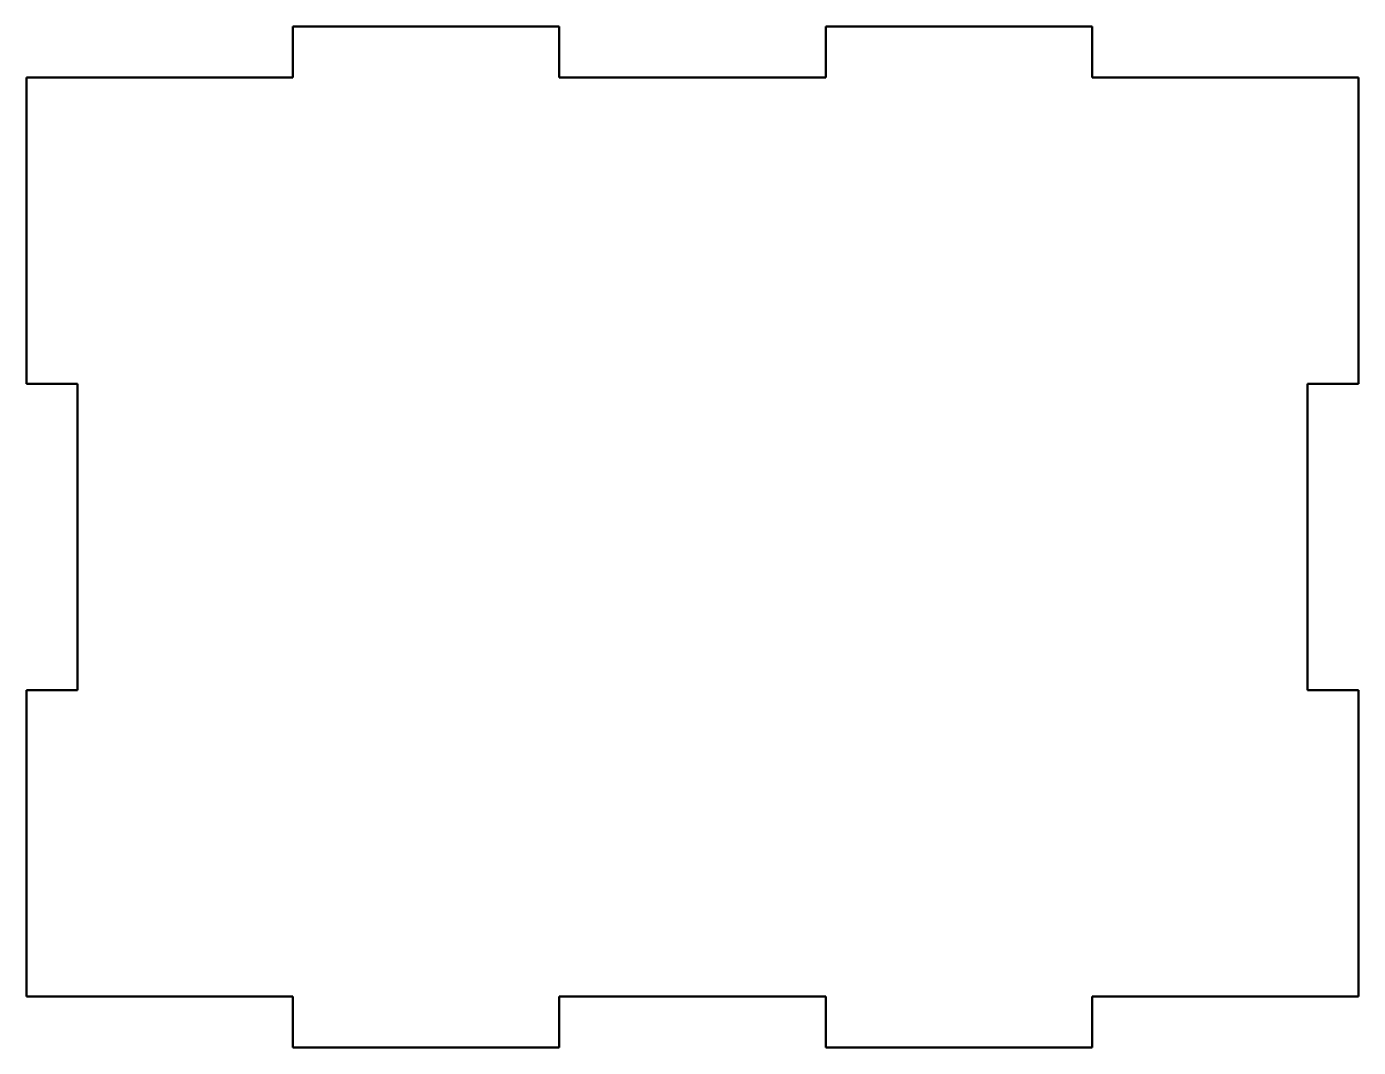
# Model space of a CAD drawing. Header units: millimetres. Extents: x 192 to 402, y 129 to 291.
import ezdxf

# ---------------------------------------------------------------- set-up
doc = ezdxf.new("R2010")
doc.units = ezdxf.units.MM
doc.header["$LTSCALE"] = 2
doc.layers.add('Visible (ISO)', color=7, linetype='Continuous', lineweight=50)

msp = doc.modelspace()

# ---------------------------------------------------------------- linework, layer by layer
at = {"layer": 'Visible (ISO)'}
for p, q in [((276, 290.5), (234, 290.5)), ((234, 290.5), (234, 282.5)), ((276, 282.5), (276, 290.5)), ((360, 290.5), (318, 290.5)), ((318, 290.5), (318, 282.5)), ((360, 282.5), (360, 290.5)), ((234, 282.5), (192, 282.5)), ((192, 282.5), (192, 234.17)), ((318, 282.5), (276, 282.5)), ((402, 282.5), (360, 282.5)), ((402, 234.17), (402, 282.5)), ((192, 234.17), (200, 234.17)), ((200, 234.17), (200, 185.83)), ((394, 185.83), (394, 234.17)), ((394, 234.17), (402, 234.17)), ((192, 185.83), (192, 137.5)), ((200, 185.83), (192, 185.83)), ((402, 185.83), (394, 185.83)), ((402, 137.5), (402, 185.83)), ((192, 137.5), (234, 137.5)), ((234, 129.5), (234, 137.5)), ((276, 137.5), (318, 137.5)), ((276, 137.5), (276, 129.5)), ((318, 129.5), (318, 137.5)), ((360, 137.5), (402, 137.5)), ((360, 137.5), (360, 129.5)), ((276, 129.5), (234, 129.5)), ((360, 129.5), (318, 129.5))]:
    msp.add_line(p, q, dxfattribs=at)

doc.saveas('drawing.dxf')
